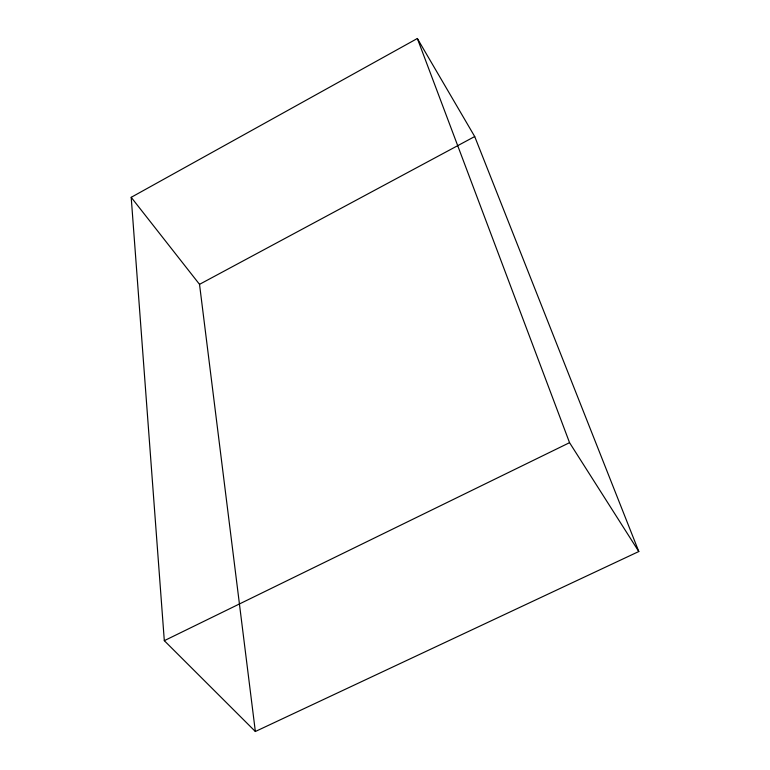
<?xml version="1.0" encoding="UTF-8"?>
<svg xmlns="http://www.w3.org/2000/svg" width="770" height="770" viewBox="0 0 770 770"><rect width="100%" height="100%" fill="white"/><g stroke="black" fill="none" stroke-linecap="round" stroke-linejoin="round"><path stroke-width="1.16" d="M131.198 197.322L417.35 38.5L474.705 136.54L638.802 551.522L255.351 731.5L164.308 640.669L131.198 197.322L199.526 284.342L255.351 731.5M199.526 284.342L474.705 136.54M164.308 640.669L569.55 442.673L638.802 551.522M417.35 38.5L569.55 442.673"/></g></svg>
